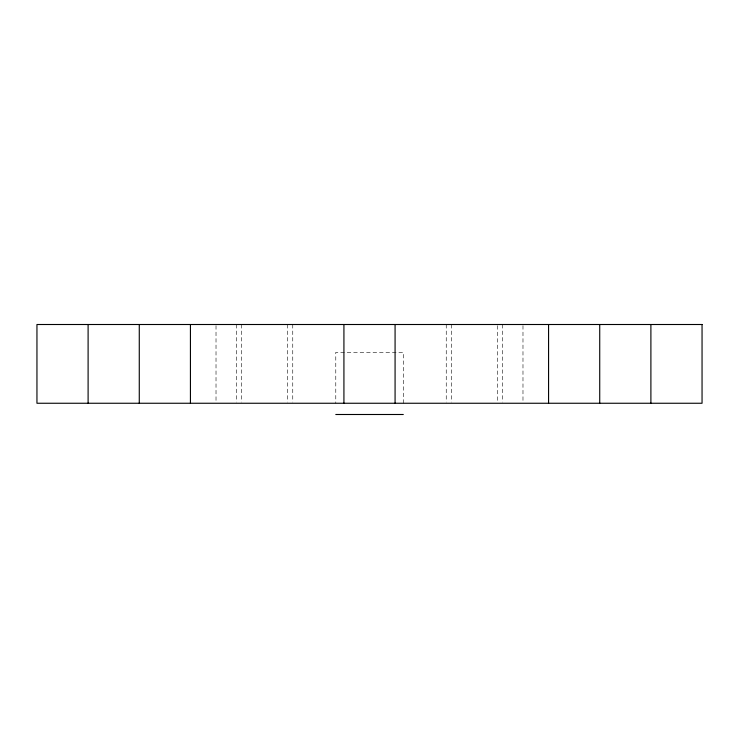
<?xml version="1.0" encoding="UTF-8"?>
<svg xmlns="http://www.w3.org/2000/svg" width="739" height="739" viewBox="0 0 739 739"><rect width="100%" height="100%" fill="white"/><g stroke="black" fill="none" stroke-linecap="round" stroke-linejoin="round"><path stroke-width="0.55" stroke-dasharray="3.69 2.77" d="M522.981 325.64L522.981 402.108M502.557 324.504L502.557 402.108M497.402 325.64L497.402 402.108M451.4 324.504L451.4 402.108M446.245 324.504L446.245 402.108M403.291 403.254L403.291 352.318L335.783 352.318L335.783 403.254M292.755 324.504L292.755 402.108M287.674 324.504L287.674 402.108M241.598 324.504L241.598 402.108M236.517 324.504L236.517 402.108M216.019 325.64L216.019 402.108"/><path stroke-width="1.11" d="M335.783 414.496L403.291 414.496M650.893 324.504L650.893 403.254M599.726 324.504L599.726 403.254M548.569 324.504L548.569 403.254M395.079 324.504L395.079 403.254M343.921 324.504L343.921 403.254M190.431 324.504L190.431 403.254M139.274 324.504L139.274 403.254M88.107 324.504L88.107 403.254M702.05 324.504L36.95 324.504L36.95 403.254L702.05 403.254L702.05 324.504"/></g></svg>
